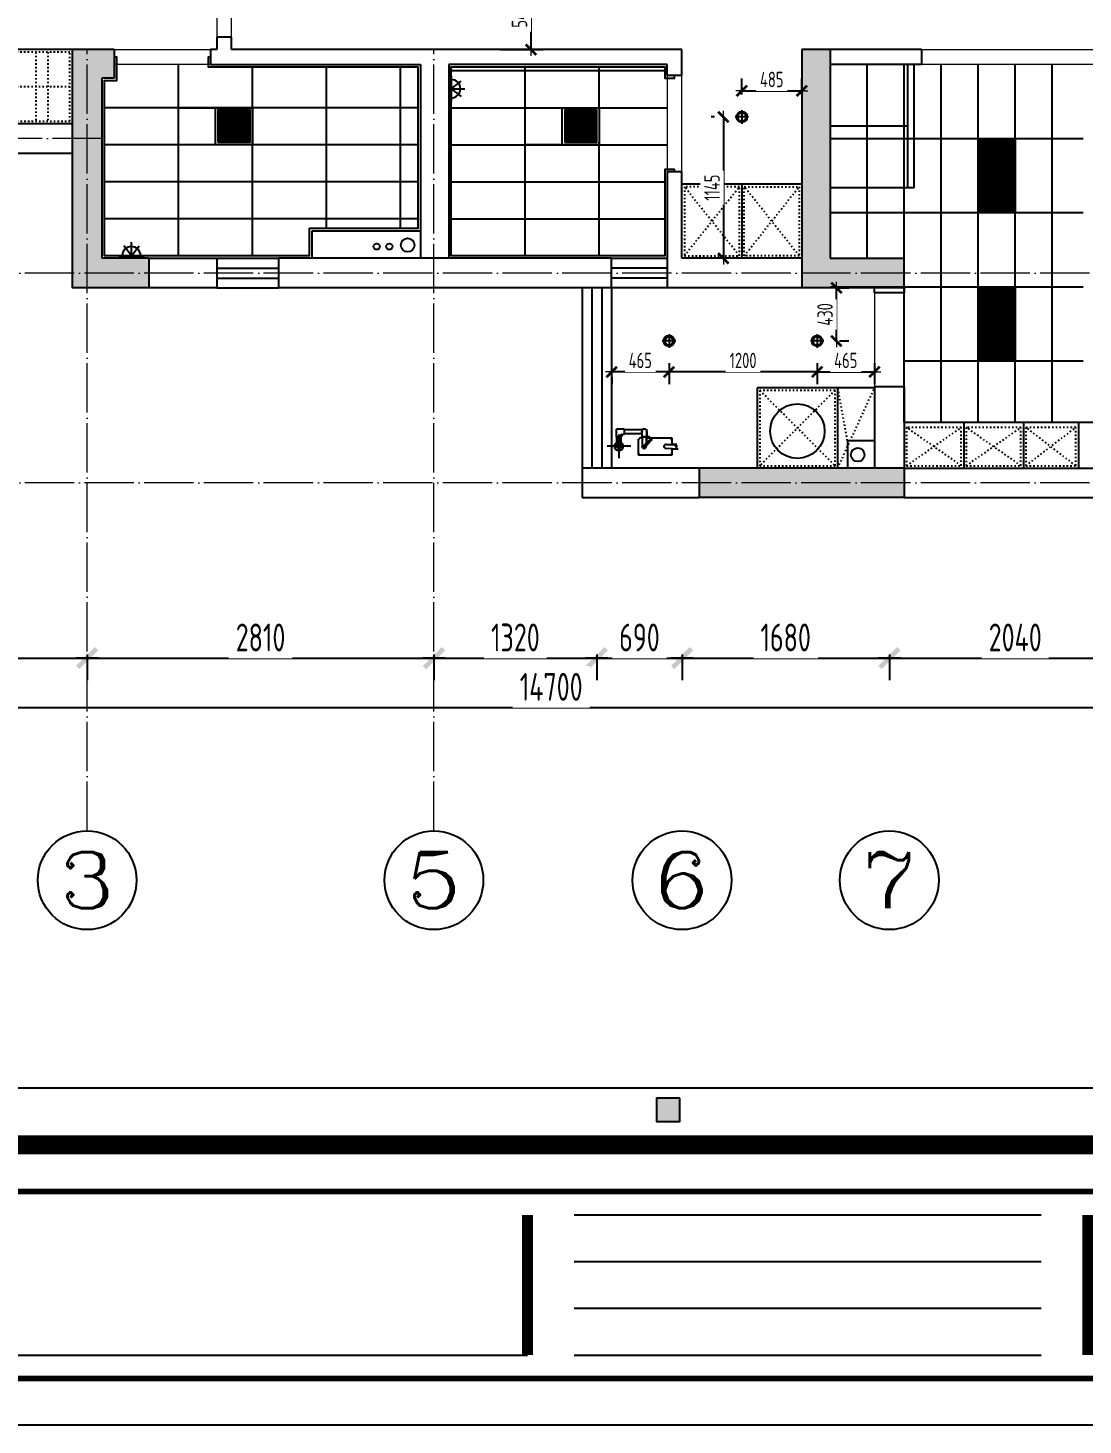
# Model space of a CAD drawing. Header units: inches. Extents: x -50945 to 250244, y -404780 to 18493.
# Drawn here: x 165597 to 174147, y -337352 to -326034 of the extents above; entities that cross this region are included whole.
import ezdxf
from ezdxf.enums import TextEntityAlignment as Align

# ---------------------------------------------------------------- set-up
doc = ezdxf.new("R2010")
doc.units = ezdxf.units.IN
doc.header["$MEASUREMENT"] = 0
doc.linetypes.add('ACAD_ISO03W100', pattern=[30, 12, -18])
doc.linetypes.add('DOTE', pattern=[2.42, 2, -0.2, 0.02, -0.2])
for name, color, linetype in [('15开关布置图-YJ', 2, 'Continuous'), ('AXIS', 1, 'Continuous'), ('AXIS_TEXT', 7, 'Continuous'), ('A图框', 7, 'Continuous'), ('D-ARCHI', 250, 'Continuous'), ('EVH 立面填充', 8, 'Continuous'), ('IBS-003-建筑窗框', 3, 'Continuous'), ('IBS-182-原建筑非承重墙', 150, 'Continuous'), ('IBS-200-原建筑承重墙柱', 200, 'Continuous'), ('IBS-63-原建筑窗', 63, 'Continuous'), ('IDS-030-造型完成面(看线)', 30, 'Continuous'), ('IDS-040-固定高家具', 40, 'Continuous'), ('IFF-51-活动家具', 51, 'Continuous'), ('IRC-2-天花灯具', 2, 'Continuous'), ('IRC-30-天花轮廓线', 30, 'Continuous'), ('外标注', 50, 'Continuous')]:
    doc.layers.add(name, color=color, linetype=linetype)
doc.layers.add('天棚材质标注', color=2, linetype='Continuous', lineweight=5)
doc.layers.add('门', color=65, linetype='Continuous', lineweight=13)
doc.styles.add('_TCH_AXIS', font='COMPLEX', dxfattribs={"bigfont": 'GBCBIG'})
doc.styles.add('COMPLEX', font='COMPLEX')
doc.styles.add('HBA-DIMT', font='ARCHS.SHX', dxfattribs={"width": 0.8})
doc.dimstyles.new('HBA_40', dxfattribs={"dimscale": 50, "dimtxt": 2.5, "dimasz": 0.1, "dimexe": 2, "dimexo": 2.5, "dimgap": 0.6, "dimtad": 1, "dimdec": 0, "dimrnd": 5, "dimzin": 0, "dimtxsty": 'HBA-DIMT', "dimblk": 'HBA_DIMENSION_TICK', "dimblk1": 'HBA_DIMENSION_TICK', "dimblk2": 'HBA_DIMENSION_TICK', "dimcen": 0.125, "dimclrd": 44, "dimclre": 44, "dimclrt": 2, "dimadec": 0, "dimazin": 0, "dimtfac": 1, "dimtdec": 0, "dimtix": 1, "dimtmove": 1, "dimatfit": 3, "dimldrblk": 'HBA_Leader_Dot', "dimfxl": 0, "dimtvp": 1, "dimtfill": 1, "dimtolj": 1, "dimtzin": 0, "dimarcsym": 0})

# ---------------------------------------------------------------- blocks, each defined once
blk = doc.blocks.new('11')
at = {"layer": 'IBS-182-原建筑非承重墙'}
for p, q in [((140567, -1131), (140516, -1131)), ((140535, -1131), (140528, -1131)), ((140567, -1131), (140535, -1131)), ((140567, -1131), (140535, -1131)), ((140841, -1081), (140567, -1080)), ((140567, -1080), (140567, -1131)), ((140576, -1080), (140567, -1080)), ((140567, -1080), (140567, -1131)), ((140567, -1101), (140567, -1131)), ((140567, -1131), (140615, -1132)), ((140820, -1081), (140588, -1080)), ((140820, -1081), (140588, -1080)), ((140841, -1081), (140820, -1081)), ((140840, -1209), (140841, -1081)), ((140840, -1101), (140841, -1081)), ((140840, -1197), (140840, -1101)), ((140840, -1209), (140840, -1101)), ((140997, -1245), (140997, -1054)), ((140528, -1166), (140567, -1166)), ((140528, -1166), (140567, -1166)), ((140567, -1166), (140535, -1166)), ((140567, -1166), (140567, -1196)), ((140615, -1166), (140567, -1166)), ((140567, -1166), (140567, -1217)), ((140567, -1166), (140567, -1196)), ((140567, -1208), (140567, -1217)), ((140567, -1217), (140770, -1217)), ((140567, -1217), (140587, -1217)), ((140587, -1217), (140775, -1217)), ((140587, -1217), (140740, -1217)), ((140788, -1145), (140728, -1204)), ((140775, -1157), (140728, -1204)), ((140737, -1214), (140728, -1204)), ((140728, -1204), (140737, -1214)), ((140797, -1154), (140737, -1214)), ((140737, -1214), (140775, -1175)), ((140737, -1214), (140775, -1175)), ((140750, -1227), (140737, -1214)), ((140740, -1217), (140750, -1227)), ((140775, -1227), (140750, -1227)), ((140750, -1227), (140770, -1227)), ((140770, -1217), (140770, -1288)), ((140812, -1227), (140770, -1227)), ((140770, -1269), (140770, -1227)), ((140770, -1227), (140770, -1269)), ((140775, -1157), (140788, -1145)), ((140775, -1149), (140775, -1157)), ((140775, -1149), (140775, -1157)), ((140775, -1149), (140775, -1157)), ((140775, -1217), (140775, -1175)), ((140775, -1175), (140775, -1227)), ((140775, -1175), (140775, -1217)), ((140775, -1217), (140775, -1227)), ((140775, -1217), (140775, -1227)), ((140775, -1227), (140809, -1227)), ((140809, -1218), (140810, -1149)), ((140809, -1227), (140810, -1149)), ((140809, -1218), (140820, -1218)), ((140809, -1218), (140809, -1227)), ((140810, -1145), (140810, -1149)), ((140810, -1149), (140810, -1145)), ((140812, -1252), (140812, -1221)), ((140812, -1252), (140812, -1221)), ((140812, -1252), (140812, -1227)), ((140901, -1150), (141093, -1150)), ((140975, -1234), (140975, -1228)), ((140975, -1228), (140980, -1228)), ((140975, -1248), (140975, -1228)), ((140975, -1228), (141018, -1228)), ((140980, -1228), (140975, -1228)), ((140975, -1228), (140975, -1234)), ((140975, -1234), (140975, -1248)), ((140980, -1150), (140980, -1228)), ((140980, -1180), (140980, -1248)), ((140980, -1180), (140980, -1228)), ((140980, -1228), (141014, -1228)), ((140980, -1248), (140980, -1228)), ((140980, -1228), (141018, -1228)), ((141014, -1150), (141014, -1228)), ((141014, -1228), (141014, -1180)), ((141014, -1228), (141014, -1180)), ((141014, -1228), (141018, -1228)), ((141018, -1228), (141014, -1228)), ((141018, -1228), (141014, -1228)), ((141018, -1235), (141018, -1228)), ((141018, -1235), (141018, -1228)), ((141018, -1228), (141018, -1235)), ((141018, -1235), (141018, -1228)), ((141018, -1228), (141018, -1235)), ((141018, -1235), (141018, -1290)), ((140770, -1269), (140770, -1288)), ((140955, -1286), (140803, -1286)), ((140803, -1286), (140812, -1286)), ((140803, -1286), (140812, -1286)), ((140812, -1252), (140812, -1269)), ((140812, -1252), (140955, -1252)), ((140812, -1286), (140812, -1252)), ((140812, -1286), (140812, -1252)), ((140955, -1252), (140953, -1252)), ((140955, -1252), (140953, -1252)), ((140962, -1248), (140955, -1248)), ((140955, -1290), (140955, -1248)), ((140955, -1251), (140955, -1252)), ((140955, -1251), (140955, -1252)), ((140955, -1290), (140982, -1290)), ((140980, -1248), (140975, -1248)), ((140975, -1248), (140980, -1248)), ((140982, -1290), (141018, -1290))]:
    blk.add_line(p, q, dxfattribs=at)
blk.add_circle((140997, -1150), 34.9, dxfattribs=at)
for start, end in [(0, 180), (0, 180), (180, 240.5217), (180, 240.5217), (299.176, 0), (299.176, 0)]:
    blk.add_arc((140997, -1150), 34.9, start, end, dxfattribs=at)
for centre, major_axis, start_param, end_param in [((140540, -1140), (-6.72, -6.72), 4.378011, 6.612288), ((140588, -1101), (-14.5, 14.5), 5.495149, 7.065946), ((140615, -1149), (-12.1, -12.1), 0.78276, 3.924353), ((140793, -1149), (-12.1, 12.1), 3.924353, 7.065946), ((140820, -1101), (-14.5, -14.5), 2.353557, 3.924353), ((140997, -1150), (-12.1, 12.1), 4.709751, 10.992936), ((140553, -1149), (-17.5, -17.5), -1.141223, -0.024085), ((140531, -1157), (-6.72, -6.72), 1.236418, 3.470695), ((140587, -1196), (-14.5, 14.5), 0.78276, 2.353557), ((140793, -1149), (-4.6, -4.6), 1.568158, 4.709751), ((140820, -1197), (-14.5, -14.5), 0.78276, 2.353557), ((140962, -1234), (-9.66, 9.66), 2.353557, 3.924353), ((140791, -1269), (-15, 15), 0.78276, 2.986227), ((140791, -1269), (-15, 15), 2.986227, 3.924353)]:
    blk.add_ellipse(centre, major_axis=major_axis, ratio=1, start_param=start_param, end_param=end_param, dxfattribs=at)
at = {"layer": 'IBS-182-原建筑非承重墙', "extrusion": (0, 0, -1)}
for start_param, end_param in [(5.500425, 7.071221), (5.500425, 7.071221), (3.929629, 5.500425), (3.929629, 5.500425), (7.071221, 8.642018), (7.071221, 8.642018), (2.358832, 3.929629), (2.358832, 3.929629)]:
    blk.add_ellipse((140997, -1150), major_axis=(-12.1, 12.1), ratio=1, start_param=start_param, end_param=end_param, dxfattribs=at)
blk = doc.blocks.new('HBA_DIMENSION_TICK')
at = {"color": 0, "linetype": 'ByBlock'}
for p, q in [((-10, 0), (0, 0)), ((0, 0), (10, 0))]:
    blk.add_line(p, q, dxfattribs=at)
at = {"color": 50, "linetype": 'ByBlock'}
blk.add_solid([(-10, -7), (-7, -10), (7, 10), (10, 7)], dxfattribs=at)
blk = doc.blocks.new('*D626')
at = {"layer": 'Defpoints', "color": 0, "transparency": 16777216}
for p in [(162487, -330884), (166077, -330884), (166077, -331139)]:
    blk.add_point(p, dxfattribs=at)
at = {"layer": '外标注', "color": 44, "lineweight": -2, "transparency": 16777216}
for p, q in [((162487, -331109), (162487, -331319)), ((162496, -331139), (166068, -331139)), ((166077, -331109), (166077, -331319))]:
    blk.add_line(p, q, dxfattribs=at)
at = {"layer": '外标注', "color": 44, "lineweight": -2, "transparency": 16777216, "xscale": 9, "yscale": 9, "zscale": 9, "rotation": 180}
blk.add_blockref('HBA_DIMENSION_TICK', (162487, -331139), dxfattribs=at)
at = {"layer": '外标注', "color": 44, "lineweight": -2, "transparency": 16777216, "xscale": 9, "yscale": 9, "zscale": 9}
blk.add_blockref('HBA_DIMENSION_TICK', (166077, -331139), dxfattribs=at)
at = {"layer": '外标注', "color": 2, "transparency": 16777216, "insert": (164282, -330972), "char_height": 225, "attachment_point": 5, "style": 'HBA-DIMT', "bg_fill": 3, "box_fill_scale": 1.25, "bg_fill_color": 256, "bg_fill_true_color": 13158600, "bg_fill_transparency": 0}
blk.add_mtext('\\A1;3590', dxfattribs=at)
blk = doc.blocks.new('HBA_Leader_Dot')
at = {"color": 0, "linetype": 'ByBlock'}
blk.add_line((-5, 0), (-10, 0), dxfattribs=at)
at = {"color": 0, "linetype": 'ByBlock', "const_width": 5}
blk.add_lwpolyline([(-2.5, 0, 1), (2.5, 0, 1)], format="xyb", close=True, dxfattribs=at)
blk = doc.blocks.new('*D627')
at = {"layer": 'Defpoints', "color": 0, "transparency": 16777216}
for p in [(166077, -330884), (168887, -330884), (168887, -331139)]:
    blk.add_point(p, dxfattribs=at)
at = {"layer": '外标注', "color": 44, "lineweight": -2, "transparency": 16777216}
for p, q in [((166077, -331109), (166077, -331319)), ((166086, -331139), (168878, -331139)), ((168887, -331109), (168887, -331319))]:
    blk.add_line(p, q, dxfattribs=at)
at = {"layer": '外标注', "color": 44, "lineweight": -2, "transparency": 16777216, "xscale": 9, "yscale": 9, "zscale": 9, "rotation": 180}
blk.add_blockref('HBA_DIMENSION_TICK', (166077, -331139), dxfattribs=at)
at = {"layer": '外标注', "color": 44, "lineweight": -2, "transparency": 16777216, "xscale": 9, "yscale": 9, "zscale": 9}
blk.add_blockref('HBA_DIMENSION_TICK', (168887, -331139), dxfattribs=at)
at = {"layer": '外标注', "color": 2, "transparency": 16777216, "insert": (167482, -330972), "char_height": 225, "attachment_point": 5, "style": 'HBA-DIMT', "bg_fill": 3, "box_fill_scale": 1.25, "bg_fill_color": 256, "bg_fill_true_color": 13158600, "bg_fill_transparency": 0}
blk.add_mtext('\\A1;2810', dxfattribs=at)
blk = doc.blocks.new('*D628')
at = {"layer": 'Defpoints', "color": 0, "transparency": 16777216}
for p in [(168887, -330884), (170207, -330884), (170207, -331139)]:
    blk.add_point(p, dxfattribs=at)
at = {"layer": '外标注', "color": 44, "lineweight": -2, "transparency": 16777216}
for p, q in [((168887, -331109), (168887, -331319)), ((168896, -331139), (170198, -331139)), ((170207, -331109), (170207, -331319))]:
    blk.add_line(p, q, dxfattribs=at)
at = {"layer": '外标注', "color": 44, "lineweight": -2, "transparency": 16777216, "xscale": 9, "yscale": 9, "zscale": 9, "rotation": 180}
blk.add_blockref('HBA_DIMENSION_TICK', (168887, -331139), dxfattribs=at)
at = {"layer": '外标注', "color": 44, "lineweight": -2, "transparency": 16777216, "xscale": 9, "yscale": 9, "zscale": 9}
blk.add_blockref('HBA_DIMENSION_TICK', (170207, -331139), dxfattribs=at)
at = {"layer": '外标注', "color": 2, "transparency": 16777216, "insert": (169547, -330972), "char_height": 225, "attachment_point": 5, "style": 'HBA-DIMT', "bg_fill": 3, "box_fill_scale": 1.25, "bg_fill_color": 256, "bg_fill_true_color": 13158600, "bg_fill_transparency": 0}
blk.add_mtext('\\A1;1320', dxfattribs=at)
blk = doc.blocks.new('*D629')
at = {"layer": 'Defpoints', "color": 0, "transparency": 16777216}
for p in [(170207, -330884), (170897, -330884), (170897, -331139)]:
    blk.add_point(p, dxfattribs=at)
at = {"layer": '外标注', "color": 44, "lineweight": -2, "transparency": 16777216}
for p, q in [((170207, -331109), (170207, -331319)), ((170216, -331139), (170888, -331139)), ((170897, -331109), (170897, -331319))]:
    blk.add_line(p, q, dxfattribs=at)
at = {"layer": '外标注', "color": 44, "lineweight": -2, "transparency": 16777216, "xscale": 9, "yscale": 9, "zscale": 9, "rotation": 180}
blk.add_blockref('HBA_DIMENSION_TICK', (170207, -331139), dxfattribs=at)
at = {"layer": '外标注', "color": 44, "lineweight": -2, "transparency": 16777216, "xscale": 9, "yscale": 9, "zscale": 9}
blk.add_blockref('HBA_DIMENSION_TICK', (170897, -331139), dxfattribs=at)
at = {"layer": '外标注', "color": 2, "transparency": 16777216, "insert": (170552, -330972), "char_height": 225, "attachment_point": 5, "style": 'HBA-DIMT', "bg_fill": 3, "box_fill_scale": 1.25, "bg_fill_color": 256, "bg_fill_true_color": 13158600, "bg_fill_transparency": 0}
blk.add_mtext('\\A1;690', dxfattribs=at)
blk = doc.blocks.new('*D630')
at = {"layer": 'Defpoints', "color": 0, "transparency": 16777216}
for p in [(170897, -330884), (172577, -330884), (172577, -331139)]:
    blk.add_point(p, dxfattribs=at)
at = {"layer": '外标注', "color": 44, "lineweight": -2, "transparency": 16777216}
for p, q in [((170897, -331109), (170897, -331319)), ((170906, -331139), (172568, -331139)), ((172577, -331109), (172577, -331319))]:
    blk.add_line(p, q, dxfattribs=at)
at = {"layer": '外标注', "color": 44, "lineweight": -2, "transparency": 16777216, "xscale": 9, "yscale": 9, "zscale": 9, "rotation": 180}
blk.add_blockref('HBA_DIMENSION_TICK', (170897, -331139), dxfattribs=at)
at = {"layer": '外标注', "color": 44, "lineweight": -2, "transparency": 16777216, "xscale": 9, "yscale": 9, "zscale": 9}
blk.add_blockref('HBA_DIMENSION_TICK', (172577, -331139), dxfattribs=at)
at = {"layer": '外标注', "color": 2, "transparency": 16777216, "insert": (171737, -330972), "char_height": 225, "attachment_point": 5, "style": 'HBA-DIMT', "bg_fill": 3, "box_fill_scale": 1.25, "bg_fill_color": 256, "bg_fill_true_color": 13158600, "bg_fill_transparency": 0}
blk.add_mtext('\\A1;1680', dxfattribs=at)
blk = doc.blocks.new('*D631')
at = {"layer": 'Defpoints', "color": 0, "transparency": 16777216}
for p in [(172577, -330884), (174617, -330884), (174617, -331139)]:
    blk.add_point(p, dxfattribs=at)
at = {"layer": '外标注', "color": 44, "lineweight": -2, "transparency": 16777216}
for p, q in [((172577, -331109), (172577, -331319)), ((172586, -331139), (174608, -331139)), ((174617, -331109), (174617, -331319))]:
    blk.add_line(p, q, dxfattribs=at)
at = {"layer": '外标注', "color": 44, "lineweight": -2, "transparency": 16777216, "xscale": 9, "yscale": 9, "zscale": 9, "rotation": 180}
blk.add_blockref('HBA_DIMENSION_TICK', (172577, -331139), dxfattribs=at)
at = {"layer": '外标注', "color": 44, "lineweight": -2, "transparency": 16777216, "xscale": 9, "yscale": 9, "zscale": 9}
blk.add_blockref('HBA_DIMENSION_TICK', (174617, -331139), dxfattribs=at)
at = {"layer": '外标注', "color": 2, "transparency": 16777216, "insert": (173597, -330972), "char_height": 225, "attachment_point": 5, "style": 'HBA-DIMT', "bg_fill": 3, "box_fill_scale": 1.25, "bg_fill_color": 256, "bg_fill_true_color": 13158600, "bg_fill_transparency": 0}
blk.add_mtext('\\A1;2040', dxfattribs=at)
blk = doc.blocks.new('*D634')
at = {"layer": 'Defpoints', "color": 0, "transparency": 16777216}
for p in [(162487, -331139), (177187, -331139), (177187, -331539)]:
    blk.add_point(p, dxfattribs=at)
at = {"layer": '外标注', "color": 44, "lineweight": -2, "transparency": 16777216}
for p, q in [((162487, -331364), (162487, -331719)), ((177187, -331364), (177187, -331719)), ((162496, -331539), (177178, -331539))]:
    blk.add_line(p, q, dxfattribs=at)
at = {"layer": '外标注', "color": 44, "lineweight": -2, "transparency": 16777216, "xscale": 9, "yscale": 9, "zscale": 9, "rotation": 180}
blk.add_blockref('HBA_DIMENSION_TICK', (162487, -331539), dxfattribs=at)
at = {"layer": '外标注', "color": 44, "lineweight": -2, "transparency": 16777216, "xscale": 9, "yscale": 9, "zscale": 9}
blk.add_blockref('HBA_DIMENSION_TICK', (177187, -331539), dxfattribs=at)
at = {"layer": '外标注', "color": 2, "transparency": 16777216, "insert": (169837, -331372), "char_height": 225, "attachment_point": 5, "style": 'HBA-DIMT', "bg_fill": 3, "box_fill_scale": 1.25, "bg_fill_color": 256, "bg_fill_true_color": 13158600, "bg_fill_transparency": 0}
blk.add_mtext('\\A1;14700', dxfattribs=at)
blk = doc.blocks.new('_AXISO')
blk.add_circle((0, 0), 0.5)
at = {"layer": 'AXIS_TEXT', "style": 'COMPLEX', "width": 1.041667}
blk.add_attdef('A', text='', height=0.56, dxfattribs=at).set_placement((-0.25, -0.28), (0.25, -0.28), align=Align.FIT)
blk = doc.blocks.new('gegeg')
at = {"layer": 'A图框'}
h = blk.add_hatch(color=256, dxfattribs=at)
h.dxf.hatch_style = 1
h.paths.add_polyline_path([(147800, -57733), (147975, -57733), (147975, -57558), (147800, -57558)])
for p, q in [((133887, -57482), (161887, -57482)), ((147184, -58433), (150684, -58433)), ((147184, -58783), (150684, -58783)), ((147184, -59133), (150684, -59133)), ((138761, -59483), (146834, -59483)), ((147184, -59483), (150684, -59483))]:
    blk.add_line(p, q, dxfattribs=at)
for points in [[(162587, -39218), (162587, -60008), (133187, -60008), (133187, -39218)], [(147975, -57558), (147800, -57558), (147800, -57733), (147975, -57733)]]:
    blk.add_lwpolyline(points, close=True, dxfattribs=at)
for points, const_width in [([(161887, -57908), (133887, -57908)], 140), ([(146834, -58433), (146834, -59483)], 84), ([(151034, -58433), (151034, -59483)], 84)]:
    blk.add_lwpolyline(points, dxfattribs=dict(at, const_width=const_width))
at = {"layer": 'A图框', "const_width": 42}
blk.add_lwpolyline([(133537, -58258), (162237, -58258), (162237, -59658), (133537, -59658)], close=True, dxfattribs=at)
blk = doc.blocks.new('A$C2C253EB8')
at = {"layer": 'IRC-2-天花灯具', "color": 250}
for p, q in [((0, 55), (110, 55)), ((55, 0), (55, 110))]:
    blk.add_line(p, q, dxfattribs=at)
at = {"layer": 'IRC-2-天花灯具', "color": 2}
blk.add_ellipse((55, 55), major_axis=(44, 0), ratio=1, start_param=1.571461413961594, end_param=7.85464672114118, dxfattribs=at)
at = {"layer": 'IRC-2-天花灯具', "color": 251}
blk.add_ellipse((55, 55), major_axis=(33, 0), ratio=1, start_param=1.570667, end_param=7.853852, dxfattribs=at)
blk = doc.blocks.new('fhty')
at = {"layer": 'IRC-2-天花灯具'}
for p, q in [((717910, -196860), (717910, -197065)), ((717910, -196962), (717990, -196900)), ((717910, -196962), (718019, -196962)), ((717910, -196962), (717990, -197025))]:
    blk.add_line(p, q, dxfattribs=at)
blk.add_arc((717910, -196962), 74.3, 270, 90, dxfattribs=at)
blk = doc.blocks.new('*D659')
at = {"layer": 'Defpoints', "color": 0, "transparency": 16777216}
for p in [(169302, -325670), (169302, -326210), (169673, -326210)]:
    blk.add_point(p, dxfattribs=at)
at = {"layer": '天棚材质标注', "color": 44, "lineweight": -2, "transparency": 16777216}
for p, q in [((169427, -325670), (169773, -325670)), ((169673, -325675), (169673, -326205)), ((169427, -326210), (169773, -326210))]:
    blk.add_line(p, q, dxfattribs=at)
at = {"layer": '天棚材质标注', "color": 44, "lineweight": -2, "transparency": 16777216, "xscale": 5, "yscale": 5, "zscale": 5}
for p, rotation in [((169673, -325670), 90), ((169673, -326210), 270)]:
    blk.add_blockref('HBA_DIMENSION_TICK', p, dxfattribs=dict(at, rotation=rotation))
at = {"layer": '天棚材质标注', "color": 2, "transparency": 16777216, "insert": (169580, -325940), "char_height": 125, "attachment_point": 5, "rotation": 90, "style": 'HBA-DIMT', "bg_fill": 3, "box_fill_scale": 1.25, "bg_fill_color": 256, "bg_fill_true_color": 13158600, "bg_fill_transparency": 0}
blk.add_mtext('\\A1;540', dxfattribs=at)
blk = doc.blocks.new('*D689')
at = {"layer": 'Defpoints', "color": 0, "transparency": 16777216}
for p in [(172047, -328140), (172148, -328140), (172047, -328570)]:
    blk.add_point(p, dxfattribs=at)
at = {"layer": '天棚材质标注', "color": 44, "lineweight": -2, "transparency": 16777216}
for p, q in [((172148, -328565), (172148, -328145)), ((172172, -328140), (172248, -328140)), ((172172, -328570), (172248, -328570))]:
    blk.add_line(p, q, dxfattribs=at)
at = {"layer": '天棚材质标注', "color": 44, "lineweight": -2, "transparency": 16777216, "xscale": 5, "yscale": 5, "zscale": 5}
for p, rotation in [((172148, -328140), 90), ((172148, -328570), 270)]:
    blk.add_blockref('HBA_DIMENSION_TICK', p, dxfattribs=dict(at, rotation=rotation))
at = {"layer": '天棚材质标注', "color": 2, "transparency": 16777216, "insert": (172056, -328355), "char_height": 125, "attachment_point": 5, "rotation": 90, "style": 'HBA-DIMT', "bg_fill": 3, "box_fill_scale": 1.25, "bg_fill_color": 256, "bg_fill_true_color": 13158600, "bg_fill_transparency": 0}
blk.add_mtext('\\A1;430', dxfattribs=at)
blk = doc.blocks.new('*D690')
at = {"layer": 'Defpoints', "color": 0, "transparency": 16777216}
for p in [(171992, -328625), (172457, -328625), (172457, -328821)]:
    blk.add_point(p, dxfattribs=at)
at = {"layer": '天棚材质标注', "color": 44, "lineweight": -2, "transparency": 16777216}
for p, q in [((171992, -328750), (171992, -328921)), ((172457, -328750), (172457, -328921)), ((171997, -328821), (172452, -328821))]:
    blk.add_line(p, q, dxfattribs=at)
at = {"layer": '天棚材质标注', "color": 44, "lineweight": -2, "transparency": 16777216, "xscale": 5, "yscale": 5, "zscale": 5, "rotation": 180}
blk.add_blockref('HBA_DIMENSION_TICK', (171992, -328821), dxfattribs=at)
at = {"layer": '天棚材质标注', "color": 44, "lineweight": -2, "transparency": 16777216, "xscale": 5, "yscale": 5, "zscale": 5}
blk.add_blockref('HBA_DIMENSION_TICK', (172457, -328821), dxfattribs=at)
at = {"layer": '天棚材质标注', "color": 2, "transparency": 16777216, "insert": (172224, -328728), "char_height": 125, "attachment_point": 5, "style": 'HBA-DIMT', "bg_fill": 3, "box_fill_scale": 1.25, "bg_fill_color": 256, "bg_fill_true_color": 13158600, "bg_fill_transparency": 0}
blk.add_mtext('\\A1;465', dxfattribs=at)
blk = doc.blocks.new('*D691')
at = {"layer": 'Defpoints', "color": 0, "transparency": 16777216}
for p in [(170792, -328625), (171992, -328625), (170792, -328821)]:
    blk.add_point(p, dxfattribs=at)
at = {"layer": '天棚材质标注', "color": 44, "lineweight": -2, "transparency": 16777216}
for p, q in [((170792, -328750), (170792, -328921)), ((171992, -328750), (171992, -328921)), ((171987, -328821), (170797, -328821))]:
    blk.add_line(p, q, dxfattribs=at)
at = {"layer": '天棚材质标注', "color": 44, "lineweight": -2, "transparency": 16777216, "xscale": 5, "yscale": 5, "zscale": 5, "rotation": 180}
blk.add_blockref('HBA_DIMENSION_TICK', (170792, -328821), dxfattribs=at)
at = {"layer": '天棚材质标注', "color": 44, "lineweight": -2, "transparency": 16777216, "xscale": 5, "yscale": 5, "zscale": 5}
blk.add_blockref('HBA_DIMENSION_TICK', (171992, -328821), dxfattribs=at)
at = {"layer": '天棚材质标注', "color": 2, "transparency": 16777216, "insert": (171392, -328728), "char_height": 125, "attachment_point": 5, "style": 'HBA-DIMT', "bg_fill": 3, "box_fill_scale": 1.25, "bg_fill_color": 256, "bg_fill_true_color": 13158600, "bg_fill_transparency": 0}
blk.add_mtext('\\A1;1200', dxfattribs=at)
blk = doc.blocks.new('*D692')
at = {"layer": 'Defpoints', "color": 0, "transparency": 16777216}
for p in [(170792, -328625), (170327, -328741), (170327, -328821)]:
    blk.add_point(p, dxfattribs=at)
at = {"layer": '天棚材质标注', "color": 44, "lineweight": -2, "transparency": 16777216}
for p, q in [((170792, -328750), (170792, -328921)), ((170327, -328866), (170327, -328921)), ((170787, -328821), (170332, -328821))]:
    blk.add_line(p, q, dxfattribs=at)
at = {"layer": '天棚材质标注', "color": 44, "lineweight": -2, "transparency": 16777216, "xscale": 5, "yscale": 5, "zscale": 5, "rotation": 180}
blk.add_blockref('HBA_DIMENSION_TICK', (170327, -328821), dxfattribs=at)
at = {"layer": '天棚材质标注', "color": 44, "lineweight": -2, "transparency": 16777216, "xscale": 5, "yscale": 5, "zscale": 5}
blk.add_blockref('HBA_DIMENSION_TICK', (170792, -328821), dxfattribs=at)
at = {"layer": '天棚材质标注', "color": 2, "transparency": 16777216, "insert": (170559, -328728), "char_height": 125, "attachment_point": 5, "style": 'HBA-DIMT', "bg_fill": 3, "box_fill_scale": 1.25, "bg_fill_color": 256, "bg_fill_true_color": 13158600, "bg_fill_transparency": 0}
blk.add_mtext('\\A1;465', dxfattribs=at)
blk = doc.blocks.new('*D694')
at = {"layer": 'Defpoints', "color": 0, "transparency": 16777216}
for p in [(171867, -326544), (171382, -326700), (171867, -326700)]:
    blk.add_point(p, dxfattribs=at)
at = {"layer": '天棚材质标注', "color": 44, "lineweight": -2, "transparency": 16777216}
for p, q in [((171382, -326575), (171382, -326444)), ((171867, -326575), (171867, -326444)), ((171387, -326544), (171862, -326544))]:
    blk.add_line(p, q, dxfattribs=at)
at = {"layer": '天棚材质标注', "color": 44, "lineweight": -2, "transparency": 16777216, "xscale": 5, "yscale": 5, "zscale": 5, "rotation": 180}
blk.add_blockref('HBA_DIMENSION_TICK', (171382, -326544), dxfattribs=at)
at = {"layer": '天棚材质标注', "color": 44, "lineweight": -2, "transparency": 16777216, "xscale": 5, "yscale": 5, "zscale": 5}
blk.add_blockref('HBA_DIMENSION_TICK', (171867, -326544), dxfattribs=at)
at = {"layer": '天棚材质标注', "color": 2, "transparency": 16777216, "insert": (171624, -326452), "char_height": 125, "attachment_point": 5, "style": 'HBA-DIMT', "bg_fill": 3, "box_fill_scale": 1.25, "bg_fill_color": 256, "bg_fill_true_color": 13158600, "bg_fill_transparency": 0}
blk.add_mtext('\\A1;485', dxfattribs=at)
blk = doc.blocks.new('*D695')
at = {"layer": 'Defpoints', "color": 0, "transparency": 16777216}
for p in [(171284, -326755), (171232, -327900), (171284, -327900)]:
    blk.add_point(p, dxfattribs=at)
at = {"layer": '天棚材质标注', "color": 44, "lineweight": -2, "transparency": 16777216}
for p, q in [((171159, -326755), (171132, -326755)), ((171232, -326760), (171232, -327895)), ((171159, -327900), (171132, -327900))]:
    blk.add_line(p, q, dxfattribs=at)
at = {"layer": '天棚材质标注', "color": 44, "lineweight": -2, "transparency": 16777216, "xscale": 5, "yscale": 5, "zscale": 5}
for p, rotation in [((171232, -326755), 90), ((171232, -327900), 270)]:
    blk.add_blockref('HBA_DIMENSION_TICK', p, dxfattribs=dict(at, rotation=rotation))
at = {"layer": '天棚材质标注', "color": 2, "transparency": 16777216, "insert": (171140, -327328), "char_height": 125, "attachment_point": 5, "rotation": 90, "style": 'HBA-DIMT', "bg_fill": 3, "box_fill_scale": 1.25, "bg_fill_color": 256, "bg_fill_true_color": 13158600, "bg_fill_transparency": 0}
blk.add_mtext('\\A1;1145', dxfattribs=at)

msp = doc.modelspace()

# ---------------------------------------------------------------- hatches: boundary and pattern name
at = {"layer": 'EVH 立面填充'}
h = msp.add_hatch(color=256, dxfattribs=at)
h.dxf.hatch_style = 1
h.paths.add_polyline_path([(165956.77, -328140.4), (166576.77, -328140.4), (166576.77, -327900.4), (166196.77, -327900.4), (166196.77, -326440.4), (166296.77, -326440.4), (166296.77, -326210.4), (165956.77, -326210.4)])
h = msp.add_hatch(color=256, dxfattribs=at)
h.dxf.hatch_style = 1
h.paths.add_polyline_path([(172696.77, -328140.4), (172696.77, -327900.4), (172096.77, -327900.4), (172096.77, -326210.4), (171866.77, -326210.4), (171866.77, -328140.4)])
h = msp.add_hatch(color=256, dxfattribs=at)
h.dxf.hatch_style = 1
h.paths.add_polyline_path([(171036.77, -329599.57), (171036.77, -329837.9), (172696.77, -329837.9), (172696.77, -329599.57)])
at = {"layer": 'IRC-2-天花灯具'}
h = msp.add_hatch(dxfattribs=at)
h.set_pattern_fill('ANSI31', color=256, scale=80)
h.set_pattern_definition([(45, (73348.115, -310913.614), (-7.0710678, 7.0710678), [])])
h.paths.add_polyline_path([(167136.77, -326960.4), (167396.77, -326960.4), (167396.77, -326700.4), (167136.77, -326700.4)])
h = msp.add_hatch(dxfattribs=at)
h.set_pattern_fill('ANSI31', color=256, scale=80)
h.set_pattern_definition([(45, (76158.115, -310913.614), (-7.0710678, 7.0710678), [])])
h.paths.add_polyline_path([(169946.77, -326960.4), (170206.77, -326960.4), (170206.77, -326700.4), (169946.77, -326700.4)])
h = msp.add_hatch(dxfattribs=at)
h.set_pattern_fill('ANSI31', color=256, scale=80)
h.set_pattern_definition([(45, (63568.395, -22475.89), (-7.0710678, 7.0710678), [])])
h.paths.add_polyline_path([(173596.55, -326930.4), (173296.55, -326930.4), (173296.55, -327530.4), (173596.55, -327530.4)])
h = msp.add_hatch(dxfattribs=at)
h.set_pattern_fill('ANSI31', color=256, scale=80)
h.set_pattern_definition([(45, (63568.395, -23675.89), (-7.0710678, 7.0710678), [])])
h.paths.add_polyline_path([(173596.55, -328130.4), (173296.55, -328130.4), (173296.55, -328730.4), (173596.55, -328730.4)])

# ---------------------------------------------------------------- linework, layer by layer
at = {"layer": 'D-ARCHI', "color": 251, "linetype": 'DOTE', "lineweight": 5, "ltscale": 200}
for p, q in [((166196.77, -326930.4), (159679.81, -326930.4)), ((180007.07, -328020.4), (159679.81, -328020.4)), ((180007.07, -329718.73), (159679.81, -329718.73))]:
    msp.add_line(p, q, dxfattribs=at)
at = {"layer": 'IBS-003-建筑窗框', "color": 251, "ltscale": 10}
for p, q in [((167126.77, -327900.4), (167626.77, -327900.4)), ((170326.77, -327900.4), (170776.77, -327900.4)), ((167126.77, -328140.4), (167626.77, -328140.4)), ((170086.77, -328140.4), (170086.77, -329600.4)), ((170776.77, -328140.4), (170326.77, -328140.4)), ((170326.77, -328140.4), (170326.77, -329600.4))]:
    msp.add_line(p, q, dxfattribs=at)
at = {"layer": 'IBS-182-原建筑非承重墙'}
for p, q in [((167246.77, -326110.4), (167126.77, -326110.4)), ((167126.77, -326110.4), (167126.77, -326210.4)), ((167246.77, -326210.4), (167246.77, -326110.4)), ((167126.77, -326210.4), (167076.77, -326210.4)), ((167076.77, -326210.4), (167076.77, -326330.4)), ((170896.77, -326210.4), (167246.77, -326210.4)), ((170896.77, -326420.4), (170896.77, -326210.4)), ((172836.77, -326210.4), (172096.77, -326210.4)), ((172836.77, -326210.4), (172836.77, -326330.4)), ((167076.77, -326330.4), (168776.77, -326330.4)), ((168776.77, -326330.4), (168776.77, -327900.4)), ((170776.77, -326330.4), (169006.77, -326330.4)), ((169006.77, -326330.4), (169006.77, -327900.4)), ((170776.77, -326420.4), (170776.77, -326330.4)), ((172836.77, -326330.4), (172096.77, -326330.4)), ((170896.77, -326420.4), (170776.77, -326420.4)), ((165956.77, -326810.4), (163007.07, -326810.4)), ((165956.77, -327050.4), (163007.07, -327050.4)), ((170896.77, -327200.4), (170776.77, -327200.4)), ((170776.77, -327200.4), (170776.77, -328140.4)), ((170896.77, -327900.4), (170896.77, -327200.4)), ((167896.77, -327680.4), (167896.77, -327900.4)), ((168776.77, -327680.4), (167896.77, -327680.4)), ((166576.77, -327900.4), (167126.77, -327900.4)), ((167126.77, -327900.4), (167126.77, -328140.4)), ((169006.77, -327900.4), (167626.77, -327900.4)), ((167626.77, -327900.4), (167626.77, -328140.4)), ((170326.77, -327900.4), (169006.77, -327900.4)), ((170326.77, -328140.4), (170326.77, -327900.4)), ((171866.77, -327900.4), (170896.77, -327900.4)), ((167126.77, -328140.4), (166576.77, -328140.4)), ((170086.77, -328140.4), (167626.77, -328140.4)), ((170326.77, -328140.4), (170086.77, -328140.4)), ((171866.77, -328140.4), (170776.77, -328140.4)), ((172456.77, -328180.4), (172456.77, -328140.4)), ((172696.77, -328180.4), (172456.77, -328180.4)), ((172696.77, -328140.4), (172696.77, -328180.4)), ((172696.77, -328940.4), (172456.77, -328940.4)), ((172456.77, -328940.4), (172456.77, -329600.4)), ((172696.77, -328940.4), (172696.77, -329600.4)), ((174108.53, -329227.41), (174108.53, -329600.4)), ((174108.53, -329227.41), (174496.77, -329227.41)), ((172236.77, -329380.4), (172236.77, -329600.4)), ((172456.77, -329380.4), (172236.77, -329380.4)), ((171036.77, -329600.4), (170086.77, -329600.4)), ((170086.77, -329600.4), (170086.77, -329838.73)), ((172696.77, -329600.4), (174496.77, -329600.4)), ((170086.77, -329838.73), (171036.77, -329838.73)), ((172696.77, -329838.73), (174736.77, -329838.73))]:
    msp.add_line(p, q, dxfattribs=at)
for centre, radius in [((168673.95, -327793.78), 55), ((168422.45, -327805.22), 25), ((168525.79, -327805.22), 25), ((172320.81, -329491.97), 55)]:
    msp.add_circle(centre, radius, dxfattribs=at)
at = {"layer": 'IBS-200-原建筑承重墙柱', "ltscale": 0.02}
for p, q in [((166296.77, -326210.4), (165956.77, -326210.4)), ((165956.77, -326210.4), (165956.77, -328140.4)), ((166296.77, -326210.4), (166296.77, -326440.4)), ((171866.77, -326210.4), (171866.77, -328140.4)), ((172096.77, -326210.4), (171866.77, -326210.4)), ((172096.77, -326210.4), (172096.77, -327900.4)), ((166296.77, -326440.4), (166196.77, -326440.4)), ((166196.77, -326440.4), (166196.77, -327900.4)), ((166576.77, -327900.4), (166196.77, -327900.4)), ((166576.77, -327900.4), (166576.77, -328140.4)), ((172096.77, -327900.4), (172696.77, -327900.4)), ((172696.77, -328140.4), (172696.77, -327900.4)), ((166576.77, -328140.4), (165956.77, -328140.4)), ((172696.77, -328140.4), (171866.77, -328140.4)), ((172696.77, -329600.4), (171036.77, -329600.4)), ((171036.77, -329600.4), (171036.77, -329838.73)), ((172696.77, -329600.4), (172696.77, -329838.73)), ((172696.77, -329838.73), (171036.77, -329838.73))]:
    msp.add_line(p, q, dxfattribs=at)
at = {"layer": 'IBS-63-原建筑窗'}
for p, q in [((167126.77, -327980.4), (167626.77, -327980.4)), ((167126.77, -328060.4), (167626.77, -328060.4)), ((170776.77, -327980.4), (170326.77, -327980.4)), ((170776.77, -328060.4), (170326.77, -328060.4)), ((170166.77, -328140.4), (170166.77, -329600.4)), ((170246.77, -328140.4), (170246.77, -329600.4))]:
    msp.add_line(p, q, dxfattribs=at)
at = {"layer": 'IDS-030-造型完成面(看线)'}
for points in [[(167076.77, -326270.4), (167056.77, -326270.4), (167056.77, -326350.4), (168756.77, -326350.4), (168756.77, -327660.4), (167876.77, -327660.4), (167876.77, -327880.4), (166216.77, -327880.4), (166216.77, -326460.4), (166316.77, -326460.4), (166316.77, -326270.4), (166296.77, -326270.4)], [(170836.77, -327200.4), (170836.77, -327180.4), (170756.77, -327180.4), (170756.77, -327880.4), (169026.77, -327880.4), (169026.77, -326350.4), (170756.77, -326350.4), (170756.77, -326440.4), (170836.77, -326440.4), (170836.77, -326420.4)]]:
    msp.add_lwpolyline(points, dxfattribs=at)
at = {"layer": 'IDS-040-固定高家具'}
for p, q in [((165956.77, -326210.4), (162607.07, -326210.4)), ((171866.77, -327300.4), (170896.77, -327300.4)), ((171381.77, -327300.4), (171381.77, -327900.4)), ((172456.77, -328950.4), (171506.77, -328950.4)), ((171506.77, -328950.4), (171506.77, -329600.4)), ((172156.77, -328950.4), (172156.77, -329600.4)), ((172696.77, -329227.41), (174108.53, -329227.41)), ((173180.1, -329227.41), (173180.1, -329600.4)), ((173663.43, -329227.41), (173663.43, -329600.4))]:
    msp.add_line(p, q, dxfattribs=at)
at = {"layer": 'IDS-040-固定高家具', "linetype": 'ACAD_ISO03W100'}
for p, q in [((165662.4, -326230.4), (165662.4, -326790.4)), ((165759.07, -326230.4), (165759.07, -326790.4)), ((165936.77, -326510.4), (162627.07, -326510.4)), ((170916.77, -327880.4), (171361.77, -327320.4)), ((171361.77, -327880.4), (170916.77, -327320.4)), ((171846.77, -327880.4), (171401.77, -327320.4)), ((171401.77, -327880.4), (171846.77, -327320.4)), ((172136.77, -328970.4), (171526.77, -329580.4)), ((171526.77, -328970.4), (172136.77, -329580.4)), ((172156.77, -328950.4), (172236.77, -329380.4)), ((172158.55, -329600.4), (172456.77, -328950.4)), ((172716.77, -329580.4), (173160.1, -329270.4)), ((173160.1, -329580.4), (172716.77, -329270.4)), ((173200.1, -329580.4), (173643.43, -329270.4)), ((173643.43, -329580.4), (173200.1, -329270.4)), ((173683.43, -329580.4), (174087.11, -329270.4)), ((174087.11, -329580.4), (173683.43, -329270.4))]:
    msp.add_line(p, q, dxfattribs=at)
for points in [[(162627.07, -326790.4), (165936.77, -326790.4), (165936.77, -326230.4), (162627.07, -326230.4)], [(170916.77, -327880.4), (171361.77, -327880.4), (171361.77, -327320.4), (170916.77, -327320.4)], [(171846.77, -327880.4), (171401.77, -327880.4), (171401.77, -327320.4), (171846.77, -327320.4)], [(171526.77, -329580.4), (172136.77, -329580.4), (172136.77, -328970.4), (171526.77, -328970.4)], [(172716.77, -329580.4), (173160.1, -329580.4), (173160.1, -329270.4), (172716.77, -329270.4)], [(173200.1, -329580.4), (173643.43, -329580.4), (173643.43, -329270.4), (173200.1, -329270.4)], [(173683.43, -329580.4), (174087.11, -329580.4), (174087.11, -329270.4), (173683.43, -329270.4)]]:
    msp.add_lwpolyline(points, close=True, dxfattribs=at)
at = {"layer": 'IDS-040-固定高家具'}
msp.add_circle((171831.77, -329300.4), 220.91, dxfattribs=at)
at = {"layer": 'IFF-51-活动家具'}
for p, q in [((172726.77, -327330.4), (172726.77, -326330.4)), ((172776.77, -327330.4), (172776.77, -326330.4)), ((172726.77, -326830.4), (172096.77, -326830.4)), ((172776.77, -327330.4), (172096.77, -327330.4)), ((172696.77, -327900.4), (172696.77, -327330.4))]:
    msp.add_line(p, q, dxfattribs=at)
at = {"layer": 'IRC-2-天花灯具'}
for p, q in [((167116.77, -326980.4), (167116.77, -326680.4)), ((169926.77, -326980.4), (169926.77, -326680.4))]:
    msp.add_line(p, q, dxfattribs=at)
for points in [[(167416.77, -326680.4), (167416.77, -326980.4), (166816.77, -326980.4), (166816.77, -326680.4)], [(167136.77, -326960.4), (167396.77, -326960.4), (167396.77, -326700.4), (167136.77, -326700.4)], [(170226.77, -326680.4), (170226.77, -326980.4), (169626.77, -326980.4), (169626.77, -326680.4)], [(169946.77, -326960.4), (170206.77, -326960.4), (170206.77, -326700.4), (169946.77, -326700.4)], [(173296.55, -326930.4), (173596.55, -326930.4), (173596.55, -327530.4), (173296.55, -327530.4)], [(173296.55, -328130.4), (173596.55, -328130.4), (173596.55, -328730.4), (173296.55, -328730.4)]]:
    msp.add_lwpolyline(points, close=True, dxfattribs=at)
at = {"layer": 'IRC-30-天花轮廓线'}
for p, q in [((166816.77, -327880.4), (166816.77, -326330.4)), ((167416.77, -327880.4), (167416.77, -326350.4)), ((168016.77, -327660.4), (168016.77, -326350.4)), ((168616.77, -327660.4), (168616.77, -326350.4)), ((169026.77, -326380.4), (170756.77, -326380.4)), ((169626.77, -327880.4), (169626.77, -326350.4)), ((170226.77, -326680.4), (170226.77, -326350.4)), ((172396.55, -327900.4), (172396.55, -326330.4)), ((172696.55, -329227.41), (172696.55, -326330.4)), ((172996.55, -329227.41), (172996.55, -326330.4)), ((173296.55, -329227.41), (173296.55, -326330.4)), ((173596.55, -329227.41), (173596.55, -326330.4)), ((173896.55, -329227.41), (173896.55, -326330.4)), ((168756.77, -326680.4), (166216.77, -326680.4)), ((169026.77, -326680.4), (169926.77, -326680.4)), ((170226.77, -326680.4), (170776.77, -326680.4)), ((170226.77, -327880.4), (170226.77, -326960.4)), ((172096.55, -326930.4), (174146.55, -326930.4)), ((168756.77, -326980.4), (166216.77, -326980.4)), ((169026.77, -326980.4), (170776.77, -326980.4)), ((168756.77, -327280.4), (166216.77, -327280.4)), ((169026.77, -327280.4), (170756.77, -327280.4)), ((168756.77, -327580.4), (166216.77, -327580.4)), ((169026.77, -327580.4), (170756.77, -327580.4)), ((172096.55, -327530.4), (174146.55, -327530.4)), ((172696.55, -328730.4), (174146.55, -328730.4))]:
    msp.add_line(p, q, dxfattribs=at)
at = {"layer": '门', "color": 8, "lineweight": 5}
msp.add_line((172696.77, -328940.4), (172456.77, -328940.4), dxfattribs=at)
for points in [[(167126.77, -326110.4), (167247.07, -326110.4), (167247.07, -325230.4), (167126.77, -325230.4)], [(167076.77, -326330.4), (166296.77, -326330.4), (166296.77, -326210.4), (167076.77, -326210.4)], [(172836.77, -326210.4), (174416.77, -326210.4), (174416.77, -326330.4), (172836.77, -326330.4)], [(170776.77, -327200.4), (170896.77, -327200.4), (170896.77, -326420.4), (170776.77, -326420.4)], [(172456.77, -328940.4), (172696.77, -328940.4), (172696.77, -328180.4), (172456.77, -328180.4)]]:
    msp.add_lwpolyline(points, close=True, dxfattribs=at)

# ---------------------------------------------------------------- block references
at = {"layer": 'AXIS'}
ref = msp.add_blockref('_AXISO', (166076.77, -332938.73), dxfattribs=dict(at, xscale=800, yscale=800, zscale=800))
ref.add_attrib('A', '3', dxfattribs={"layer": 'AXIS_TEXT', "height": 452.55, "style": '_TCH_AXIS', "width": 1.5}).set_placement((165850.49, -333165.01), (166303.04, -333165.01), align=Align.FIT)
ref = msp.add_blockref('_AXISO', (168886.77, -332938.73), dxfattribs=dict(at, xscale=800, yscale=800, zscale=800))
ref.add_attrib('A', '5', dxfattribs={"layer": 'AXIS_TEXT', "height": 452.55, "style": '_TCH_AXIS', "width": 1.5}).set_placement((168660.49, -333165.01), (169113.04, -333165.01), align=Align.FIT)
ref = msp.add_blockref('_AXISO', (170896.77, -332938.73), dxfattribs=dict(at, xscale=800, yscale=800, zscale=800))
ref.add_attrib('A', '6', dxfattribs={"layer": 'AXIS_TEXT', "height": 452.55, "style": '_TCH_AXIS', "width": 1.5}).set_placement((170670.49, -333165.01), (171123.04, -333165.01), align=Align.FIT)
ref = msp.add_blockref('_AXISO', (172576.77, -332938.73), dxfattribs=dict(at, xscale=800, yscale=800, zscale=800))
ref.add_attrib('A', '7', dxfattribs={"layer": 'AXIS_TEXT', "height": 452.55, "style": '_TCH_AXIS', "width": 1.5}).set_placement((172350.49, -333165.01), (172803.04, -333165.01), align=Align.FIT)
at = {"layer": 'IBS-182-原建筑非承重墙', "rotation": 180}
msp.add_blockref('11', (311382.99, -330573.63), dxfattribs=at)
at = {"layer": 'IRC-2-天花灯具'}
msp.add_blockref('fhty', (-548882.87, -129564.59), dxfattribs=at)
for name, p, rotation in [('A$C2C253EB8', (171436.77, -326700.4), 180), ('fhty', (-30526.89, -1045790.04), 90), ('A$C2C253EB8', (170846.77, -328515.4), 180), ('A$C2C253EB8', (172046.77, -328515.4), 180)]:
    msp.add_blockref(name, p, dxfattribs=dict(at, rotation=rotation))

# ---------------------------------------------------------------- dimensions: what is measured, and where the dimension line sits
at = {"layer": '外标注'}
dim = msp.add_linear_dim(base=(166076.77, -331138.73), p1=(162487.07, -330883.69), p2=(166076.77, -330883.69), dimstyle='HBA_40', override={"dimscale": 90, "dimfxl": 200, "dimfxlon": 1}, dxfattribs=at)
dim.commit()
dim.dimension.update_dxf_attribs({"geometry": '*D626', "text_midpoint": (164281.92, -330972.23)})

# ---------------------------------------------------------------- next in the draw order: dimensions: what is measured, and where the dimension line sits
dim = msp.add_linear_dim(base=(168886.77, -331138.73), p1=(166076.77, -330883.69), p2=(168886.77, -330883.69), dimstyle='HBA_40', override={"dimscale": 90, "dimfxl": 200, "dimfxlon": 1}, dxfattribs=at)
dim.commit()
dim.dimension.update_dxf_attribs({"geometry": '*D627', "text_midpoint": (167481.77, -330972.23)})

# ---------------------------------------------------------------- next in the draw order: dimensions: what is measured, and where the dimension line sits
dim = msp.add_linear_dim(base=(170206.77, -331138.73), p1=(168886.77, -330883.69), p2=(170206.77, -330883.69), dimstyle='HBA_40', override={"dimscale": 90, "dimfxl": 200, "dimfxlon": 1}, dxfattribs=at)
dim.commit()
dim.dimension.update_dxf_attribs({"geometry": '*D628', "text_midpoint": (169546.77, -330972.23)})

# ---------------------------------------------------------------- next in the draw order: dimensions: what is measured, and where the dimension line sits
dim = msp.add_linear_dim(base=(170896.77, -331138.73), p1=(170206.77, -330883.69), p2=(170896.77, -330883.69), dimstyle='HBA_40', override={"dimscale": 90, "dimfxl": 200, "dimfxlon": 1}, dxfattribs=at)
dim.commit()
dim.dimension.update_dxf_attribs({"geometry": '*D629', "text_midpoint": (170551.77, -330972.23)})

# ---------------------------------------------------------------- next in the draw order: dimensions: what is measured, and where the dimension line sits
dim = msp.add_linear_dim(base=(172576.77, -331138.73), p1=(170896.77, -330883.69), p2=(172576.77, -330883.69), dimstyle='HBA_40', override={"dimscale": 90, "dimfxl": 200, "dimfxlon": 1}, dxfattribs=at)
dim.commit()
dim.dimension.update_dxf_attribs({"geometry": '*D630', "text_midpoint": (171736.77, -330972.23)})

# ---------------------------------------------------------------- next in the draw order: dimensions: what is measured, and where the dimension line sits
dim = msp.add_linear_dim(base=(174616.77, -331138.73), p1=(172576.77, -330883.69), p2=(174616.77, -330883.69), dimstyle='HBA_40', override={"dimscale": 90, "dimfxl": 200, "dimfxlon": 1}, dxfattribs=at)
dim.commit()
dim.dimension.update_dxf_attribs({"geometry": '*D631', "text_midpoint": (173596.77, -330972.23)})

# ---------------------------------------------------------------- next in the draw order: dimensions: what is measured, and where the dimension line sits
dim = msp.add_linear_dim(base=(177187.07, -331538.73), p1=(162487.07, -331138.73), p2=(177187.07, -331138.73), dimstyle='HBA_40', override={"dimscale": 90, "dimfxl": 200, "dimfxlon": 1}, dxfattribs=at)
dim.commit()
dim.dimension.update_dxf_attribs({"geometry": '*D634', "text_midpoint": (169837.07, -331372.23)})

# ---------------------------------------------------------------- next in the draw order: linework, layer by layer
at = {"layer": 'D-ARCHI', "color": 251, "linetype": 'DOTE', "lineweight": 5, "ltscale": 200}
for p, q in [((166076.77, -332538.73), (166076.77, -326210.4)), ((168886.77, -332538.73), (168886.77, -326210.4))]:
    msp.add_line(p, q, dxfattribs=at)

# ---------------------------------------------------------------- next in the draw order: block references
at = {"layer": '15开关布置图-YJ', "color": 2, "xscale": 1.081091401797356, "yscale": 1.081091401797356, "zscale": 1.081091401797356}
msp.add_blockref('gegeg', (10904.09, -272478.19), dxfattribs=at)

# ---------------------------------------------------------------- next in the draw order: dimensions: what is measured, and where the dimension line sits
at = {"layer": '天棚材质标注', "color": 6}
for base, p1, p2, picture, middle in [((169672.63, -326210.4), (169302.22, -325670.4), (169302.22, -326210.4), '*D659', (169580.13, -325940.4)), ((172148.35, -328140.4), (172046.77, -328570.4), (172046.77, -328140.4), '*D689', (172055.85, -328355.4))]:
    dim = msp.add_linear_dim(base=base, p1=p1, p2=p2, angle=90, dimstyle='HBA_40', dxfattribs=at)
    dim.commit()
    dim.dimension.update_dxf_attribs({"geometry": picture, "text_midpoint": middle})
dim = msp.add_linear_dim(base=(171866.77, -326544.22), p1=(171381.77, -326700.4), p2=(171866.77, -326700.4), dimstyle='HBA_40', dxfattribs=at)
dim.commit()
dim.dimension.update_dxf_attribs({"geometry": '*D694', "text_midpoint": (171624.27, -326451.72)})

# ---------------------------------------------------------------- next in the draw order: linework, layer by layer
at = {"layer": 'IRC-30-天花轮廓线'}
msp.add_line((172096.55, -328130.4), (174146.55, -328130.4), dxfattribs=at)

# ---------------------------------------------------------------- next in the draw order: dimensions: what is measured, and where the dimension line sits
at = {"layer": '天棚材质标注', "color": 6}
dim = msp.add_linear_dim(base=(171232.49, -327900.4), p1=(171283.84, -326755.4), p2=(171283.84, -327900.4), angle=90, dimstyle='HBA_40', dxfattribs=at)
dim.commit()
dim.dimension.update_dxf_attribs({"geometry": '*D695', "text_midpoint": (171139.99, -327327.9)})
dim = msp.add_linear_dim(base=(172456.77, -328820.6), p1=(171991.77, -328625.4), p2=(172456.77, -328625.4), dimstyle='HBA_40', dxfattribs=at)
dim.commit()
dim.dimension.update_dxf_attribs({"geometry": '*D690', "text_midpoint": (172224.27, -328728.1)})

# ---------------------------------------------------------------- next in the draw order: dimensions: what is measured, and where the dimension line sits
dim = msp.add_linear_dim(base=(170791.77, -328820.6), p1=(171991.77, -328625.4), p2=(170791.77, -328625.4), dimstyle='HBA_40', dxfattribs=at)
dim.commit()
dim.dimension.update_dxf_attribs({"geometry": '*D691', "text_midpoint": (171391.77, -328728.1)})

# ---------------------------------------------------------------- next in the draw order: dimensions: what is measured, and where the dimension line sits
dim = msp.add_linear_dim(base=(170326.77, -328820.6), p1=(170791.77, -328625.4), p2=(170326.77, -328740.75), dimstyle='HBA_40', dxfattribs=at)
dim.commit()
dim.dimension.update_dxf_attribs({"geometry": '*D692', "text_midpoint": (170559.27, -328728.1)})

doc.saveas('drawing.dxf')
